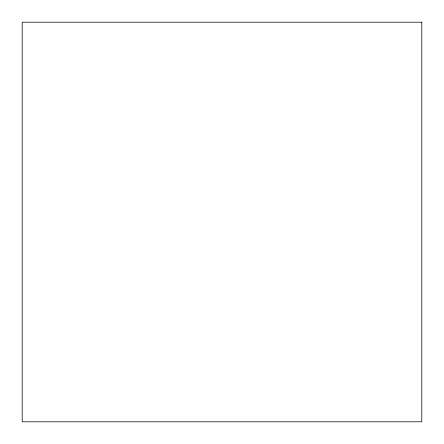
<?xml version="1.0" encoding="UTF-8"?>
<svg xmlns="http://www.w3.org/2000/svg" width="444" height="444" viewBox="0 0 444 444"><rect width="100%" height="100%" fill="white"/><g stroke="black" fill="none" stroke-linecap="round" stroke-linejoin="round"><path stroke-width="0.67" d="M421.8 22.2L22.2 22.2L22.2 421.8L421.8 421.8L421.8 22.2"/></g></svg>
